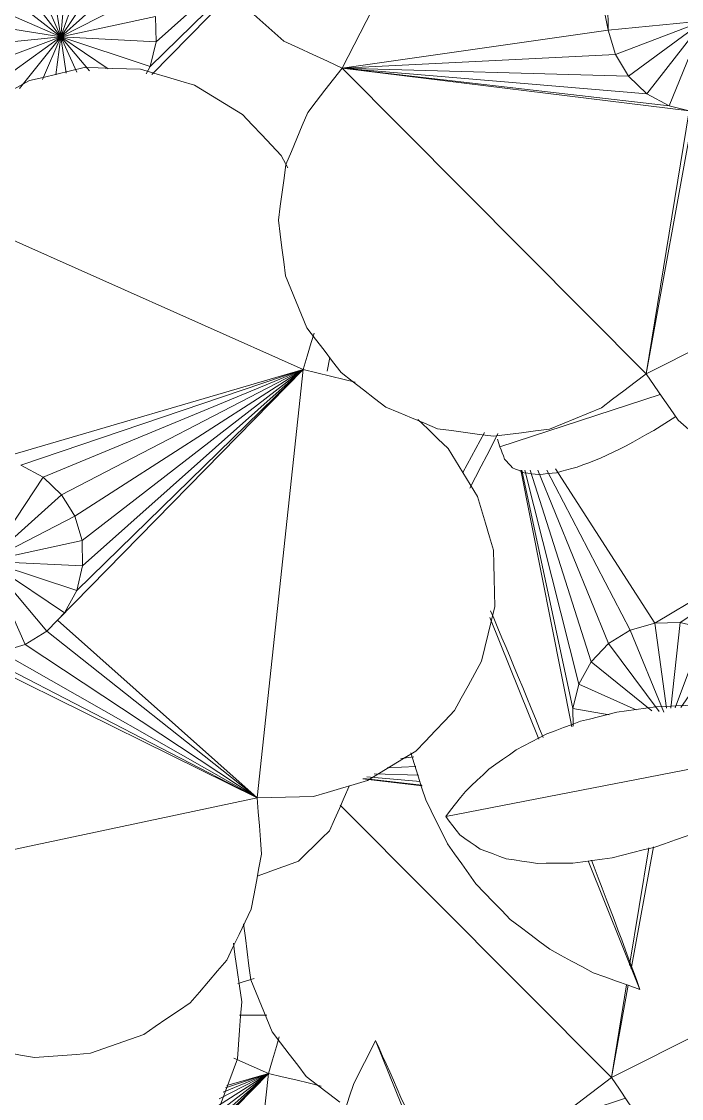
# Model space of a CAD drawing. Header units: metres. Extents: x -18.34 to -13.25, y -25.49 to -16.26.
# Drawn here: x -14.7613 to -14.7042, y -20.6556 to -20.5626 of the extents above; entities that cross this region are included whole.
import ezdxf

# ---------------------------------------------------------------- set-up
doc = ezdxf.new("R2010")
doc.units = ezdxf.units.M
doc.layers.add('Importações nas famílias', color=7, linetype='Continuous', lineweight=5)
doc.layers.add('Vegetação', color=7, linetype='Continuous', lineweight=5)

# ---------------------------------------------------------------- blocks, each defined once
blk = doc.blocks.new('Planta_pergolado_12200 - plantas pergolado_skp_Component_12-V581-Pavimento 02 - Executivo')
at = {"layer": 'Importações nas famílias', "color": 9}
blk.add_line((0.287062, 0.249305), (0.327945, 0.232805), dxfattribs=at)
at = {"layer": 'Importações nas famílias', "color": 9, "flags": 128}
for points in [[(0.288505, 0.24527), (0.288144, 0.246278), (0.287783, 0.247287), (0.287422, 0.248296), (0.287062, 0.249305)], [(0.287062, 0.249305), (0.287911, 0.248994), (0.28876, 0.248682), (0.289609, 0.248371), (0.290459, 0.248059)], [(0.290459, 0.248059), (0.291342, 0.247729), (0.292225, 0.247399), (0.293108, 0.247069), (0.293991, 0.246738)], [(0.293991, 0.246738), (0.294898, 0.246393), (0.295805, 0.246047), (0.296712, 0.245702), (0.297619, 0.245357)], [(0.290539, 0.241506), (0.29003, 0.242447), (0.289522, 0.243388), (0.289013, 0.244329), (0.288505, 0.24527)], [(0.297619, 0.245357), (0.29854, 0.245), (0.299461, 0.244643), (0.300382, 0.244286), (0.301303, 0.243929)], [(0.301303, 0.243929), (0.302227, 0.243565), (0.303152, 0.243201), (0.304076, 0.242837), (0.305001, 0.242473)], [(0.305001, 0.242473), (0.305919, 0.242105), (0.306837, 0.241738), (0.307755, 0.24137), (0.308673, 0.241003)], [(0.293118, 0.238101), (0.292473, 0.238952), (0.291828, 0.239803), (0.291184, 0.240654), (0.290539, 0.241506)], [(0.308673, 0.241003), (0.309574, 0.240636), (0.310476, 0.240269), (0.311377, 0.239902), (0.312278, 0.239536)], [(0.312278, 0.239536), (0.313153, 0.239174), (0.314027, 0.238812), (0.314902, 0.23845), (0.315776, 0.238088)], [(0.29618, 0.235136), (0.295414, 0.235877), (0.294649, 0.236618), (0.293883, 0.23736), (0.293118, 0.238101)], [(0.315776, 0.238088), (0.316614, 0.237735), (0.317452, 0.237382), (0.31829, 0.237029), (0.319128, 0.236675)], [(0.319128, 0.236675), (0.31992, 0.236335), (0.320712, 0.235995), (0.321504, 0.235655), (0.322296, 0.235314)], [(0.299653, 0.23268), (0.298785, 0.233294), (0.297916, 0.233908), (0.297048, 0.234522), (0.29618, 0.235136)], [(0.322296, 0.235314), (0.323034, 0.23499), (0.323771, 0.234667), (0.324509, 0.234343), (0.325246, 0.234019)], [(0.325246, 0.234019), (0.325921, 0.233715), (0.326595, 0.233412), (0.32727, 0.233108), (0.327945, 0.232805)], [(0.303457, 0.230791), (0.302506, 0.231263), (0.301555, 0.231735), (0.300604, 0.232208), (0.299653, 0.23268)], [(0.327945, 0.232805), (0.326997, 0.232324), (0.326049, 0.231843), (0.325101, 0.231363), (0.324153, 0.230882)], [(0.307501, 0.229512), (0.30649, 0.229832), (0.305479, 0.230152), (0.304468, 0.230471), (0.303457, 0.230791)], [(0.324153, 0.230882), (0.323144, 0.230553), (0.322135, 0.230225), (0.321126, 0.229896), (0.320117, 0.229568)], [(0.311692, 0.228875), (0.310644, 0.229034), (0.309597, 0.229194), (0.308549, 0.229353), (0.307501, 0.229512)], [(0.31593, 0.228894), (0.314871, 0.228889), (0.313811, 0.228884), (0.312752, 0.22888), (0.311692, 0.228875)], [(0.320117, 0.229568), (0.31907, 0.229399), (0.318023, 0.229231), (0.316977, 0.229062), (0.31593, 0.228894)]]:
    blk.add_lwpolyline(points, dxfattribs=at)
blk = doc.blocks.new('Planta_pergolado_12200 - plantas pergolado_skp_Component_12-V762-Pavimento 02 - Executivo')
at = {"layer": 'Importações nas famílias', "color": 9}
for p, q in [((0.36765, 0.0462), (0.361212, 0.012911)), ((0.369077, 0.046473), (0.369355, 0.045542))]:
    blk.add_line(p, q, dxfattribs=at)
at = {"layer": 'Importações nas famílias', "color": 9, "flags": 128}
for points in [[(0.363463, 0.042191), (0.364031, 0.043102), (0.3646, 0.044012), (0.365168, 0.044923)], [(0.369355, 0.045542), (0.369557, 0.04461), (0.369758, 0.043678), (0.36996, 0.042747), (0.370162, 0.041815)], [(0.361474, 0.038426), (0.361971, 0.039368), (0.362468, 0.040309), (0.362965, 0.04125), (0.363463, 0.042191)], [(0.370162, 0.041815), (0.370285, 0.040892), (0.370408, 0.03997), (0.370531, 0.039048), (0.370654, 0.038125)], [(0.359816, 0.034627), (0.360231, 0.035577), (0.360645, 0.036526), (0.361059, 0.037476), (0.361474, 0.038426)], [(0.370654, 0.038125), (0.370698, 0.037223), (0.370741, 0.03632), (0.370784, 0.035417), (0.370827, 0.034515)], [(0.35853, 0.030881), (0.358851, 0.031818), (0.359173, 0.032754), (0.359495, 0.03369), (0.359816, 0.034627)], [(0.370827, 0.034515), (0.37079, 0.033642), (0.370753, 0.032769), (0.370716, 0.031897), (0.370679, 0.031024)], [(0.357644, 0.027278), (0.357865, 0.028179), (0.358087, 0.02908), (0.358308, 0.029981), (0.35853, 0.030881)], [(0.370679, 0.031024), (0.370562, 0.03019), (0.370445, 0.029357), (0.370328, 0.028524), (0.37021, 0.027691)], [(0.35718, 0.023902), (0.357296, 0.024746), (0.357412, 0.02559), (0.357528, 0.026434), (0.357644, 0.027278)], [(0.37021, 0.027691), (0.370015, 0.026906), (0.369819, 0.026121), (0.369623, 0.025337), (0.369427, 0.024552)], [(0.369427, 0.024552), (0.369155, 0.023825), (0.368883, 0.023098), (0.36861, 0.022371), (0.368338, 0.021644)], [(0.357148, 0.020832), (0.357156, 0.0216), (0.357164, 0.022367), (0.357172, 0.023135), (0.35718, 0.023902)], [(0.368338, 0.021644), (0.367992, 0.020983), (0.367647, 0.020321), (0.367301, 0.01966), (0.366955, 0.018998)], [(0.35755, 0.01814), (0.35745, 0.018813), (0.357349, 0.019486), (0.357249, 0.020159), (0.357148, 0.020832)], [(0.366955, 0.018998), (0.36654, 0.01841), (0.366124, 0.017821), (0.365709, 0.017232), (0.365294, 0.016644)], [(0.358376, 0.015889), (0.358169, 0.016452), (0.357963, 0.017015), (0.357757, 0.017577), (0.35755, 0.01814)], [(0.359606, 0.014132), (0.359298, 0.014571), (0.358991, 0.015011), (0.358683, 0.01545), (0.358376, 0.015889)], [(0.365294, 0.016644), (0.364813, 0.016135), (0.364333, 0.015625), (0.363852, 0.015116), (0.363372, 0.014607)], [(0.361212, 0.012911), (0.36081, 0.013216), (0.360409, 0.013521), (0.360007, 0.013827), (0.359606, 0.014132)], [(0.363372, 0.014607), (0.362832, 0.014183), (0.362292, 0.013759), (0.361752, 0.013335), (0.361212, 0.012911)]]:
    blk.add_lwpolyline(points, dxfattribs=at)
blk = doc.blocks.new('Planta_pergolado_12200 - plantas pergolado_skp_Component_12-V763-Pavimento 02 - Executivo')
at = {"layer": 'Importações nas famílias', "color": 9}
for p, q in [((0.394371, 0.016269), (0.390933, 0.014401)), ((0.389575, 0.014993), (0.390508, 0.01549))]:
    blk.add_line(p, q, dxfattribs=at)
at = {"layer": 'Importações nas famílias', "color": 9, "flags": 128}
blk.add_lwpolyline([(0.390508, 0.01549), (0.391455, 0.015975), (0.392402, 0.016459), (0.393349, 0.016944), (0.394296, 0.017428)], dxfattribs=at)
blk = doc.blocks.new('Planta_pergolado_12200 - plantas pergolado_skp_Component_17-V3956-Pavimento 02 - Executivo')
at = {"layer": 'Importações nas famílias', "color": 9}
for p, q in [((0.3551, 0.039851), (0.362804, 0.003371)), ((0.399812, -0.0006), (0.414979, 0.033425)), ((0.362804, 0.003371), (0.375897, 0.02984)), ((0.362804, 0.003371), (0.375384, 0.027708)), ((0.383261, 0.026675), (0.376059, 0.023409)), ((0.383261, 0.026675), (0.377202, 0.021536)), ((0.37879, 0.020022), (0.383261, 0.026675)), ((0.383261, 0.026675), (0.380714, 0.018971)), ((0.382844, 0.018455), (0.383261, 0.026675)), ((0.383261, 0.026675), (0.390512, 0.021858)), ((0.389003, 0.020269), (0.383261, 0.026675)), ((0.383261, 0.026675), (0.387134, 0.019127)), ((0.385033, 0.018508), (0.383261, 0.026675)), ((0.375439, 0.025514), (0.362804, 0.003371)), ((0.376059, 0.023409), (0.375439, 0.025514)), ((0.392072, 0.025917), (0.399812, -0.0006)), ((0.376059, 0.023409), (0.362804, 0.003371)), ((0.377202, 0.021536), (0.376059, 0.023409)), ((0.391559, 0.023784), (0.390512, 0.021858)), ((0.399812, -0.0006), (0.391559, 0.023784)), ((0.377202, 0.021536), (0.362804, 0.003371)), ((0.378154, 0.020628), (0.377202, 0.021536)), ((0.390512, 0.021858), (0.389003, 0.020269)), ((0.399812, -0.0006), (0.390512, 0.021858)), ((0.378154, 0.020628), (0.362804, 0.003371)), ((0.37879, 0.020022), (0.378154, 0.020628)), ((0.399812, -0.0006), (0.378154, 0.020628)), ((0.380714, 0.018971), (0.37879, 0.020022)), ((0.387883, 0.019584), (0.387134, 0.019127)), ((0.389003, 0.020269), (0.387883, 0.019584)), ((0.399812, -0.0006), (0.389003, 0.020269)), ((0.382844, 0.018455), (0.380714, 0.018971)), ((0.399812, -0.0006), (0.380714, 0.018971)), ((0.387134, 0.019127), (0.385033, 0.018508)), ((0.399812, -0.0006), (0.387134, 0.019127)), ((0.385033, 0.018508), (0.382844, 0.018455)), ((0.399812, -0.0006), (0.382844, 0.018455)), ((0.399812, -0.0006), (0.385033, 0.018508)), ((0.399812, -0.0006), (0.362804, 0.003371)), ((0.418319, 0.001311), (0.417252, 0.000733))]:
    blk.add_line(p, q, dxfattribs=at)
at = {"layer": 'Importações nas famílias', "color": 9, "flags": 128}
for points in [[(0.340371, 0.022623), (0.340593, 0.023819), (0.340815, 0.025015), (0.341038, 0.02621), (0.34126, 0.027406)], [(0.422459, 0.027339), (0.423038, 0.026268), (0.423616, 0.025198), (0.424195, 0.024128), (0.424773, 0.023058)], [(0.340747, 0.017772), (0.340653, 0.018985), (0.340559, 0.020198), (0.340465, 0.021411), (0.340371, 0.022623)], [(0.424773, 0.023058), (0.425056, 0.021874), (0.425338, 0.020691), (0.425621, 0.019507), (0.425903, 0.018324)], [(0.342365, 0.013182), (0.34196, 0.014329), (0.341556, 0.015477), (0.341152, 0.016624), (0.340747, 0.017772)], [(0.425903, 0.018324), (0.42587, 0.017108), (0.425837, 0.015892), (0.425804, 0.014676), (0.425772, 0.01346)], [(0.345112, 0.009166), (0.344426, 0.01017), (0.343739, 0.011174), (0.343052, 0.012178), (0.342365, 0.013182)], [(0.425772, 0.01346), (0.425426, 0.012294), (0.42508, 0.011129), (0.424734, 0.009963), (0.424388, 0.008797)], [(0.348803, 0.005999), (0.347881, 0.006791), (0.346958, 0.007583), (0.346035, 0.008374), (0.345112, 0.009166)], [(0.424388, 0.008797), (0.423752, 0.007761), (0.423117, 0.006725), (0.422481, 0.00569), (0.421846, 0.004654)], [(0.353186, 0.003895), (0.35209, 0.004421), (0.350995, 0.004947), (0.349899, 0.005473), (0.348803, 0.005999)], [(0.421846, 0.004654), (0.420964, 0.003818), (0.420083, 0.002982), (0.419201, 0.002147), (0.418319, 0.001311)], [(0.357961, 0.002999), (0.356767, 0.003223), (0.355573, 0.003447), (0.35438, 0.003671), (0.353186, 0.003895)], [(0.362804, 0.003371), (0.361593, 0.003278), (0.360383, 0.003185), (0.359172, 0.003092), (0.357961, 0.002999)], [(0.362927, -0.001494), (0.362896, -0.000277), (0.362866, 0.000939), (0.362835, 0.002155), (0.362804, 0.003371)], [(0.399812, -0.0006), (0.399527, -0.001782), (0.399243, -0.002965), (0.398958, -0.004147), (0.398735, -0.005076)], [(0.402972, -0.001544), (0.40214, -0.001296), (0.400976, -0.000948), (0.399812, -0.0006)], [(0.364302, -0.006162), (0.363958, -0.004995), (0.363615, -0.003828), (0.363271, -0.002661), (0.362927, -0.001494)], [(0.366837, -0.010316), (0.366203, -0.009277), (0.365569, -0.008239), (0.364936, -0.0072), (0.364302, -0.006162)], [(0.370357, -0.013672), (0.369477, -0.012833), (0.368597, -0.011994), (0.367717, -0.011155), (0.366837, -0.010316)], [(0.395497, -0.010501), (0.394679, -0.011362), (0.393842, -0.012243), (0.393005, -0.013124)], [(0.374624, -0.016003), (0.373557, -0.01542), (0.372491, -0.014837), (0.371424, -0.014255), (0.370357, -0.013672)], [(0.393005, -0.013124), (0.391969, -0.013757), (0.390933, -0.014391), (0.389897, -0.015024), (0.388861, -0.015658)], [(0.388861, -0.015658), (0.387696, -0.016001), (0.386532, -0.016344), (0.385367, -0.016687), (0.384202, -0.01703)], [(0.379346, -0.017148), (0.378166, -0.016862), (0.376985, -0.016575), (0.375805, -0.016289), (0.374624, -0.016003)], [(0.384202, -0.01703), (0.382988, -0.01706), (0.381774, -0.017089), (0.38056, -0.017118), (0.379346, -0.017148)]]:
    blk.add_lwpolyline(points, dxfattribs=at)
blk = doc.blocks.new('Planta_pergolado_12200 - plantas pergolado_skp_Component_16-V3957-Pavimento 02 - Executivo')
blk.add_blockref('Planta_pergolado_12200 - plantas pergolado_skp_Component_17-V3956-Pavimento 02 - Executivo', (0, 0))
at = {"extrusion": (0, 0, -1), "zscale": -1, "rotation": 180}
for name, p in [('Planta_pergolado_12200 - plantas pergolado_skp_Component_12-V581-Pavimento 02 - Executivo', (-0.013905, 0.225949)), ('Planta_pergolado_12200 - plantas pergolado_skp_Component_12-V762-Pavimento 02 - Executivo', (0, 0)), ('Planta_pergolado_12200 - plantas pergolado_skp_Component_12-V763-Pavimento 02 - Executivo', (0, 0))]:
    blk.add_blockref(name, p, dxfattribs=at)
blk = doc.blocks.new('Planta_pergolado_12200 - plantas pergolado_skp_Component_17-V3963-Pavimento 02 - Executivo')
at = {"layer": 'Importações nas famílias', "color": 9}
for p, q in [((0.339007, 0.002411), (0.322039, 0.021466)), ((0.339007, 0.002411), (0.326078, 0.015661)), ((0.339007, 0.002411), (0.326411, 0.014757)), ((0.339007, 0.002411), (0.334826, 0.007816)), ((0.339007, 0.002411), (0.335972, 0.007133)), ((0.339007, 0.002411), (0.336811, 0.006652)), ((0.339007, 0.002411), (0.337388, 0.00632)), ((0.339007, 0.002411), (0.337755, 0.006109)), ((0.337962, 0.00599), (0.339007, 0.002411)), ((0.339007, 0.002411), (0.340336, 0.005393)), ((0.339007, 0.002411), (0.327024, 0.003697))]:
    blk.add_line(p, q, dxfattribs=at)
at = {"layer": 'Importações nas famílias', "color": 9, "flags": 128}
for points in [[(0.339007, 0.002411), (0.338722, 0.001229), (0.338438, 0.000046), (0.338153, -0.001136), (0.337912, -0.002139)], [(0.342167, 0.001467), (0.341335, 0.001715), (0.340171, 0.002063), (0.339007, 0.002411)]]:
    blk.add_lwpolyline(points, dxfattribs=at)
blk = doc.blocks.new('Planta_pergolado_12200 - plantas pergolado_skp_Component_16-V3964-Pavimento 02 - Executivo')
blk.add_blockref('Planta_pergolado_12200 - plantas pergolado_skp_Component_17-V3963-Pavimento 02 - Executivo', (0, 0))
blk = doc.blocks.new('Planta_pergolado_12200 - plantas pergolado_skp_Component_12-V787-Pavimento 02 - Executivo')
at = {"layer": 'Importações nas famílias', "color": 9}
for p, q in [((0.393132, 0.017598), (0.397673, 0.031452)), ((0.393787, 0.017387), (0.393132, 0.017598))]:
    blk.add_line(p, q, dxfattribs=at)
at = {"layer": 'Importações nas famílias', "color": 9, "flags": 128}
for points in [[(0.394558, 0.030889), (0.394961, 0.031527), (0.395363, 0.032166), (0.395766, 0.032804)], [(0.393213, 0.028491), (0.393549, 0.029091), (0.393885, 0.02969), (0.394222, 0.03029), (0.394558, 0.030889)], [(0.392149, 0.026275), (0.392415, 0.026829), (0.392681, 0.027383), (0.392947, 0.027937), (0.393213, 0.028491)], [(0.391377, 0.024265), (0.39157, 0.024768), (0.391763, 0.02527), (0.391956, 0.025773), (0.392149, 0.026275)], [(0.390906, 0.022484), (0.391024, 0.022929), (0.391141, 0.023375), (0.391259, 0.02382), (0.391377, 0.024265)], [(0.390742, 0.020951), (0.390783, 0.021334), (0.390824, 0.021717), (0.390865, 0.022101), (0.390906, 0.022484)], [(0.390885, 0.019683), (0.390849, 0.02), (0.390813, 0.020317), (0.390778, 0.020634), (0.390742, 0.020951)], [(0.391336, 0.018695), (0.391223, 0.018942), (0.39111, 0.019189), (0.390998, 0.019436), (0.390885, 0.019683)], [(0.392087, 0.017997), (0.391899, 0.018172), (0.391711, 0.018346), (0.391523, 0.018521), (0.391336, 0.018695)], [(0.393132, 0.017598), (0.392871, 0.017698), (0.39261, 0.017798), (0.392349, 0.017897), (0.392087, 0.017997)]]:
    blk.add_lwpolyline(points, dxfattribs=at)
blk = doc.blocks.new('Planta_pergolado_12200 - plantas pergolado_skp_Component_17-V3967-Pavimento 02 - Executivo')
at = {"layer": 'Importações nas famílias', "color": 9}
for p, q in [((0.425865, -0.00396), (0.39945, -0.030237)), ((0.422178, -0.033929), (0.425865, -0.00396)), ((0.422593, -0.032225), (0.425865, -0.00396)), ((0.423645, -0.0303), (0.425865, -0.00396)), ((0.425159, -0.028713), (0.425865, -0.00396)), ((0.425865, -0.00396), (0.458958, -0.020997)), ((0.429133, -0.026956), (0.425865, -0.00396)), ((0.427031, -0.027573), (0.425865, -0.00396)), ((0.458958, -0.020997), (0.429133, -0.026956)), ((0.427031, -0.027573), (0.429133, -0.026956)), ((0.431323, -0.026906), (0.429133, -0.026956)), ((0.429943, -0.035201), (0.429133, -0.026956)), ((0.425159, -0.028713), (0.427031, -0.027573)), ((0.429943, -0.035201), (0.427031, -0.027573)), ((0.423645, -0.0303), (0.425159, -0.028713)), ((0.429943, -0.035201), (0.425159, -0.028713)), ((0.39945, -0.030237), (0.416218, -0.063512)), ((0.422073, -0.034357), (0.39945, -0.030237)), ((0.39945, -0.030237), (0.422178, -0.033929)), ((0.422593, -0.032225), (0.423645, -0.0303)), ((0.429943, -0.035201), (0.423645, -0.0303)), ((0.422178, -0.033929), (0.422593, -0.032225)), ((0.429943, -0.035201), (0.422593, -0.032225))]:
    blk.add_line(p, q, dxfattribs=at)
at = {"layer": 'Importações nas famílias', "color": 9, "flags": 128}
for points in [[(0.428185, 0.001079), (0.429104, 0.002117), (0.430023, 0.003155), (0.430941, 0.004193), (0.43186, 0.005232)], [(0.40791, 0.000924), (0.409115, 0.001079), (0.410319, 0.001234), (0.411524, 0.001388), (0.412728, 0.001543)], [(0.412728, 0.001543), (0.413932, 0.00138), (0.415135, 0.001218), (0.416338, 0.001055), (0.417542, 0.000892)], [(0.425865, -0.00396), (0.426445, -0.002701), (0.427025, -0.001441), (0.427605, -0.000181), (0.428185, 0.001079)], [(0.403416, -0.000924), (0.404539, -0.000462), (0.405663, 0), (0.406787, 0.000462), (0.40791, 0.000924)], [(0.417542, 0.000892), (0.418662, 0.000423), (0.419782, -0.000047), (0.420902, -0.000516), (0.422022, -0.000985)], [(0.399551, -0.003873), (0.400517, -0.003136), (0.401483, -0.002398), (0.402449, -0.001661), (0.403416, -0.000924)], [(0.422022, -0.000985), (0.422983, -0.001729), (0.423943, -0.002473), (0.424904, -0.003217), (0.425865, -0.00396)], [(0.396579, -0.007724), (0.397322, -0.006762), (0.398065, -0.005799), (0.398808, -0.004836), (0.399551, -0.003873)], [(0.394703, -0.012214), (0.395172, -0.011092), (0.395641, -0.009969), (0.39611, -0.008847), (0.396579, -0.007724)], [(0.394051, -0.017037), (0.394214, -0.015831), (0.394377, -0.014625), (0.39454, -0.01342), (0.394703, -0.012214)], [(0.394666, -0.021864), (0.394512, -0.020657), (0.394358, -0.01945), (0.394205, -0.018244), (0.394051, -0.017037)], [(0.396508, -0.026366), (0.396048, -0.02524), (0.395587, -0.024115), (0.395127, -0.022989), (0.394666, -0.021864)], [(0.39945, -0.030237), (0.398715, -0.029269), (0.397979, -0.028301), (0.397244, -0.027334), (0.396508, -0.026366)], [(0.395437, -0.03298), (0.39644, -0.032294), (0.397443, -0.031608), (0.398447, -0.030922), (0.39945, -0.030237)], [(0.392268, -0.03667), (0.39306, -0.035747), (0.393852, -0.034825), (0.394644, -0.033902), (0.395437, -0.03298)]]:
    blk.add_lwpolyline(points, dxfattribs=at)
blk = doc.blocks.new('Planta_pergolado_12200 - plantas pergolado_skp_Component_16-V3968-Pavimento 02 - Executivo')
blk.add_blockref('Planta_pergolado_12200 - plantas pergolado_skp_Component_17-V3967-Pavimento 02 - Executivo', (0, 0))
at = {"extrusion": (0, 0, -1), "zscale": -1, "rotation": 180}
blk.add_blockref('Planta_pergolado_12200 - plantas pergolado_skp_Component_12-V787-Pavimento 02 - Executivo', (0, 0), dxfattribs=at)
blk = doc.blocks.new('Planta_pergolado_12200 - plantas pergolado_skp_Component_12-V592-Pavimento 02 - Executivo')
at = {"layer": 'Importações nas famílias', "color": 9}
for p, q in [((0.332351, 0.255643), (0.343477, 0.251153)), ((0.342909, 0.251694), (0.343528, 0.251455)), ((0.353982, 0.246913), (0.364483, 0.242675)), ((0.364418, 0.243013), (0.365062, 0.242737))]:
    blk.add_line(p, q, dxfattribs=at)
at = {"layer": 'Importações nas famílias', "color": 9, "flags": 128}
for points in [[(0.333794, 0.251608), (0.333434, 0.252616), (0.333073, 0.253625), (0.332712, 0.254634), (0.332351, 0.255643)], [(0.332351, 0.255643), (0.333201, 0.255332), (0.33405, 0.25502), (0.334899, 0.254709), (0.335748, 0.254397)], [(0.335748, 0.254397), (0.336631, 0.254067), (0.337514, 0.253737), (0.338397, 0.253407), (0.33928, 0.253076)], [(0.33928, 0.253076), (0.340187, 0.252731), (0.341095, 0.252385), (0.342002, 0.25204), (0.342909, 0.251694)], [(0.335829, 0.247843), (0.33532, 0.248785), (0.334812, 0.249726), (0.334303, 0.250667), (0.333794, 0.251608)], [(0.338407, 0.244439), (0.337763, 0.24529), (0.337118, 0.246141), (0.336474, 0.246992), (0.335829, 0.247843)], [(0.354119, 0.247277), (0.354864, 0.246974), (0.355766, 0.246607), (0.356667, 0.24624), (0.357568, 0.245874)], [(0.357568, 0.245874), (0.358442, 0.245512), (0.359317, 0.24515), (0.360191, 0.244788), (0.361066, 0.244426)], [(0.341469, 0.241474), (0.340704, 0.242215), (0.339938, 0.242956), (0.339173, 0.243698), (0.338407, 0.244439)], [(0.361066, 0.244426), (0.361904, 0.244073), (0.362742, 0.24372), (0.36358, 0.243367), (0.364418, 0.243013)], [(0.344943, 0.239018), (0.344075, 0.239632), (0.343206, 0.240246), (0.342338, 0.24086), (0.341469, 0.241474)], [(0.348747, 0.237129), (0.347796, 0.237601), (0.346845, 0.238073), (0.345894, 0.238546), (0.344943, 0.239018)], [(0.352791, 0.23585), (0.35178, 0.23617), (0.350769, 0.23649), (0.349758, 0.236809), (0.348747, 0.237129)]]:
    blk.add_lwpolyline(points, dxfattribs=at)
blk = doc.blocks.new('Planta_pergolado_12200 - plantas pergolado_skp_Component_17-V3031-Pavimento 02 - Executivo')
at = {"layer": 'Importações nas famílias', "color": 9}
for p, q in [((0.428551, 0.020337), (0.425612, 0.02816)), ((0.428551, 0.020337), (0.427713, 0.028779)), ((0.428551, 0.020337), (0.429903, 0.028832)), ((0.428551, 0.020337), (0.432032, 0.028315)), ((0.428551, 0.020337), (0.423743, 0.027017)), ((0.428551, 0.020337), (0.433956, 0.027264)), ((0.428551, 0.020337), (0.435544, 0.025751)), ((0.428551, 0.020337), (0.424104, 0.023921)), ((0.428551, 0.020337), (0.436687, 0.023878)), ((0.428551, 0.020337), (0.424869, 0.02192)), ((0.437307, 0.021773), (0.428551, 0.020337)), ((0.428551, 0.020337), (0.425284, 0.020765)), ((0.428551, 0.020337), (0.425423, 0.019873)), ((0.428551, 0.020337), (0.425518, 0.018962)), ((0.428551, 0.020337), (0.425633, 0.017861)), ((0.425801, 0.016245), (0.428551, 0.020337)), ((0.428551, 0.020337), (0.426004, 0.012633)), ((0.428133, 0.012117), (0.428551, 0.020337)), ((0.428551, 0.020337), (0.435802, 0.01552)), ((0.434293, 0.013931), (0.428551, 0.020337)), ((0.428551, 0.020337), (0.432424, 0.012789)), ((0.430323, 0.01217), (0.428551, 0.020337)), ((0.428551, 0.020337), (0.436849, 0.017446)), ((0.428551, 0.020337), (0.437362, 0.019579)), ((0.432595, 0.005321), (0.425294, 0.012477)), ((0.426004, 0.012633), (0.425374, 0.012977)), ((0.428133, 0.012117), (0.426004, 0.012633)), ((0.432894, 0.005572), (0.426004, 0.012633)), ((0.430323, 0.01217), (0.428133, 0.012117)), ((0.433595, 0.005983), (0.428133, 0.012117)), ((0.400863, -0.002891), (0.399669, -0.002667))]:
    blk.add_line(p, q, dxfattribs=at)
blk = doc.blocks.new('Planta_pergolado_12200 - plantas pergolado_skp_Component_16-V3971-Pavimento 02 - Executivo')
blk.add_blockref('Planta_pergolado_12200 - plantas pergolado_skp_Component_17-V3031-Pavimento 02 - Executivo', (0, 0))
at = {"extrusion": (0, 0, -1), "zscale": -1, "rotation": 180}
blk.add_blockref('Planta_pergolado_12200 - plantas pergolado_skp_Component_12-V592-Pavimento 02 - Executivo', (-0.013905, 0.225949), dxfattribs=at)
blk = doc.blocks.new('Planta_pergolado_12200 - plantas pergolado_skp_Component_17-V3977-Pavimento 02 - Executivo')
at = {"layer": 'Importações nas famílias', "color": 9}
for p, q in [((0.362189, -0.003805), (0.338645, -0.027226)), ((0.363838, -0.010878), (0.364468, -0.005754)), ((0.363914, -0.010848), (0.364496, -0.005817)), ((0.364237, -0.010717), (0.364625, -0.006108)), ((0.364786, -0.01055), (0.364895, -0.006717)), ((0.365524, -0.010343), (0.365401, -0.007858)), ((0.366367, -0.010147), (0.366208, -0.009031)), ((0.391112, -0.019393), (0.368957, -0.02382)), ((0.370518, -0.023895), (0.391113, -0.019491)), ((0.372646, -0.024415), (0.391115, -0.01976)), ((0.391118, -0.020218), (0.374567, -0.025468)), ((0.391123, -0.020861), (0.37615, -0.026984)), ((0.377288, -0.028859), (0.391129, -0.021646)), ((0.377902, -0.030965), (0.391251, -0.022409)), ((0.370518, -0.023895), (0.368998, -0.02393)), ((0.369996, -0.027036), (0.370518, -0.023895)), ((0.372646, -0.024415), (0.370518, -0.023895)), ((0.370416, -0.029357), (0.372646, -0.024415)), ((0.374567, -0.025468), (0.372646, -0.024415)), ((0.37032, -0.030727), (0.374567, -0.025468)), ((0.37615, -0.026984), (0.374567, -0.025468)), ((0.338645, -0.027226), (0.347671, -0.045137)), ((0.346617, -0.028678), (0.338645, -0.027226)), ((0.338645, -0.027226), (0.346673, -0.02853)), ((0.370262, -0.031355), (0.37615, -0.026984)), ((0.377059, -0.028482), (0.37615, -0.026984)), ((0.348353, -0.028803), (0.358492, -0.03045)), ((0.377059, -0.028482), (0.377288, -0.028859)), ((0.35859, -0.030859), (0.348038, -0.028937)), ((0.377288, -0.028859), (0.370227, -0.031745)), ((0.377288, -0.028859), (0.377902, -0.030965)), ((0.370557, -0.031992), (0.377902, -0.030965)), ((0.377902, -0.030965), (0.377951, -0.033159)), ((0.377902, -0.030965), (0.384277, -0.041596)), ((0.370572, -0.032348), (0.377951, -0.033159)), ((0.370588, -0.032732), (0.377431, -0.035291)), ((0.376379, -0.037217), (0.370609, -0.033211)), ((0.377951, -0.033159), (0.377431, -0.035291)), ((0.383718, -0.04192), (0.377951, -0.033159))]:
    blk.add_line(p, q, dxfattribs=at)
at = {"layer": 'Importações nas famílias', "color": 9, "flags": 128}
for points in [[(0.342611, 0.002087), (0.343734, 0.002549), (0.344858, 0.003011), (0.345982, 0.003473), (0.347105, 0.003935)], [(0.347105, 0.003935), (0.34831, 0.00409), (0.349514, 0.004244), (0.350719, 0.004399), (0.351923, 0.004554)], [(0.338746, -0.000862), (0.339712, -0.000125), (0.340678, 0.000612), (0.341644, 0.00135), (0.342611, 0.002087)], [(0.336517, -0.003751), (0.33726, -0.002788), (0.338003, -0.001825), (0.338746, -0.000862)], [(0.338645, -0.027226), (0.33791, -0.026258), (0.337174, -0.02529), (0.336439, -0.024323), (0.335703, -0.023355)], [(0.334632, -0.029969), (0.335635, -0.029283), (0.336638, -0.028597), (0.337642, -0.027912), (0.338645, -0.027226)]]:
    blk.add_lwpolyline(points, dxfattribs=at)
blk = doc.blocks.new('Planta_pergolado_12200 - plantas pergolado_skp_Component_16-V3978-Pavimento 02 - Executivo')
blk.add_blockref('Planta_pergolado_12200 - plantas pergolado_skp_Component_17-V3977-Pavimento 02 - Executivo', (0, 0))
at = {"extrusion": (0, 0, -1), "zscale": -1, "rotation": 180}
blk.add_blockref('Planta_pergolado_12200 - plantas pergolado_skp_Component_12-V787-Pavimento 02 - Executivo', (0.060805, 0.003011), dxfattribs=at)
blk = doc.blocks.new('Planta_pergolado_12200 - plantas pergolado_skp_-V4003-Pavimento 02 - Executivo')
for name in ['Planta_pergolado_12200 - plantas pergolado_skp_Component_16-V3964-Pavimento 02 - Executivo', 'Planta_pergolado_12200 - plantas pergolado_skp_Component_16-V3957-Pavimento 02 - Executivo', 'Planta_pergolado_12200 - plantas pergolado_skp_Component_16-V3971-Pavimento 02 - Executivo', 'Planta_pergolado_12200 - plantas pergolado_skp_Component_16-V3968-Pavimento 02 - Executivo', 'Planta_pergolado_12200 - plantas pergolado_skp_Component_16-V3978-Pavimento 02 - Executivo']:
    blk.add_blockref(name, (0, 0))
blk = doc.blocks.new('Planta_pergolado_12200 - plantas pergolado_skp_-V4061-Pavimento 02 - Executivo')
blk.add_blockref('Planta_pergolado_12200 - plantas pergolado_skp_-V4003-Pavimento 02 - Executivo', (0, 0))
blk = doc.blocks.new('Planta_pergolado_12200 - plantas pergolado_skp_Component_12-V1338-Pavimento 02 - Executivo')
at = {"layer": 'Importações nas famílias', "color": 9}
blk.add_line((0.34721, -0.003634), (0.346765, -0.005056), dxfattribs=at)
at = {"layer": 'Importações nas famílias', "color": 9, "flags": 128}
blk.add_lwpolyline([(0.344049, -0.004912), (0.344038, -0.003625), (0.344029, -0.002535)], dxfattribs=at)
blk = doc.blocks.new('Planta_pergolado_12200 - plantas pergolado_skp_Component_17-V4271-Pavimento 02 - Executivo')
at = {"layer": 'Importações nas famílias', "color": 9, "flags": 128}
for points in [[(0.340275, 0.005081), (0.339264, 0.005452), (0.338253, 0.005823), (0.337242, 0.006195), (0.33623, 0.006566)], [(0.345193, 0.004714), (0.343963, 0.004806), (0.342734, 0.004898), (0.341504, 0.004989), (0.340275, 0.005081)], [(0.350251, 0.005433), (0.349285, 0.005295), (0.347921, 0.005102), (0.346557, 0.004908), (0.345193, 0.004714)], [(0.357338, -0.000192), (0.357022, 0.000681), (0.356707, 0.001553), (0.356391, 0.002425), (0.356075, 0.003298)], [(0.359977, -0.002877), (0.359318, -0.002206), (0.358658, -0.001535), (0.357998, -0.000863), (0.357338, -0.000192)], [(0.363812, -0.004575), (0.362853, -0.004151), (0.361894, -0.003726), (0.360936, -0.003302), (0.359977, -0.002877)]]:
    blk.add_lwpolyline(points, dxfattribs=at)
blk = doc.blocks.new('Planta_pergolado_12200 - plantas pergolado_skp_Component_16-V4272-Pavimento 02 - Executivo')
blk.add_blockref('Planta_pergolado_12200 - plantas pergolado_skp_Component_17-V4271-Pavimento 02 - Executivo', (0, 0))
at = {"extrusion": (0, 0, -1), "zscale": -1, "rotation": 180}
blk.add_blockref('Planta_pergolado_12200 - plantas pergolado_skp_Component_12-V1338-Pavimento 02 - Executivo', (0, 0), dxfattribs=at)
blk = doc.blocks.new('Planta_pergolado_12200 - plantas pergolado_skp_-V4291-Pavimento 02 - Executivo')
blk.add_blockref('Planta_pergolado_12200 - plantas pergolado_skp_Component_16-V4272-Pavimento 02 - Executivo', (0, 0))
blk = doc.blocks.new('Planta_pergolado_12200 - plantas pergolado_skp_-V4292-Pavimento 02 - Executivo')
blk.add_blockref('Planta_pergolado_12200 - plantas pergolado_skp_-V4291-Pavimento 02 - Executivo', (0, 0))
blk = doc.blocks.new('Planta_pergolado_12200 - plantas pergolado_skp_-V4293-Pavimento 02 - Executivo')
blk.add_blockref('Planta_pergolado_12200 - plantas pergolado_skp_-V4292-Pavimento 02 - Executivo', (0, 0))
blk = doc.blocks.new('Planta_pergolado_12200 - Planta_pergolado_12200-V4294-Pavimento 02 - Executivo')
for name in ['Planta_pergolado_12200 - plantas pergolado_skp_-V4293-Pavimento 02 - Executivo', 'Planta_pergolado_12200 - plantas pergolado_skp_-V4061-Pavimento 02 - Executivo']:
    blk.add_blockref(name, (0, 0))

msp = doc.modelspace()

# ---------------------------------------------------------------- block references
at = {"layer": 'Vegetação', "color": 9, "rotation": 89.99999999999997}
msp.add_blockref('Planta_pergolado_12200 - Planta_pergolado_12200-V4294-Pavimento 02 - Executivo', (-14.737518, -20.992449), dxfattribs=at)

doc.saveas('drawing.dxf')
